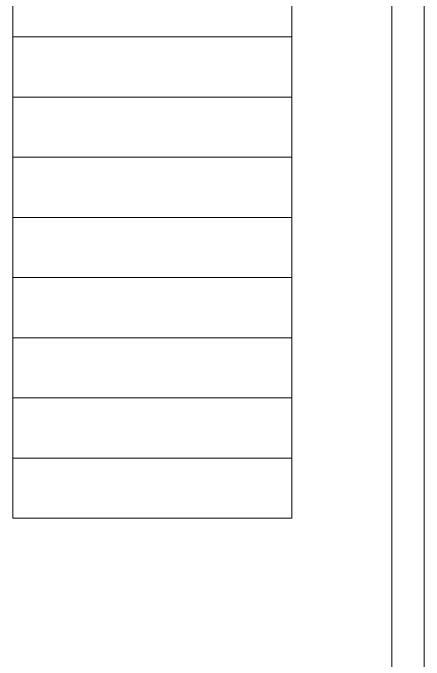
# Model space of a CAD drawing. Header units: millimetres. Extents: x -461 to 1315, y -154 to 152.
# Drawn here: x 949.272 to 951.188, y 28.47 to 31.482 of the extents above; entities that cross this region are included whole.
import ezdxf

# ---------------------------------------------------------------- set-up
doc = ezdxf.new("R2010")
doc.units = ezdxf.units.MM
doc.layers.add('A-WALL', color=253, linetype='Continuous', lineweight=15)
doc.layers.add('S-STRS', color=4, linetype='Continuous', lineweight=13)

msp = doc.modelspace()

# ---------------------------------------------------------------- linework, layer by layer
at = {"layer": 'A-WALL'}
for p, q in [((951.1878, 25.4575), (951.1878, 60.4575)), ((951.0378, 28.3575), (951.0378, 35.4575))]:
    msp.add_line(p, q, dxfattribs=at)
at = {"layer": 'S-STRS'}
for p, q in [((949.2722, 35.0106), (949.2722, 29.1306)), ((950.5722, 29.1306), (950.5722, 35.0106)), ((949.2722, 31.3706), (950.5722, 31.3706)), ((950.5722, 31.0906), (949.2722, 31.0906)), ((949.2722, 30.8106), (950.5722, 30.8106)), ((950.5722, 30.5306), (949.2722, 30.5306)), ((949.2722, 30.2506), (950.5722, 30.2506)), ((950.5722, 29.9706), (949.2722, 29.9706)), ((949.2722, 29.6906), (950.5722, 29.6906)), ((950.5722, 29.4106), (949.2722, 29.4106)), ((949.2722, 29.1306), (950.5722, 29.1306))]:
    msp.add_line(p, q, dxfattribs=at)

doc.saveas('drawing.dxf')
